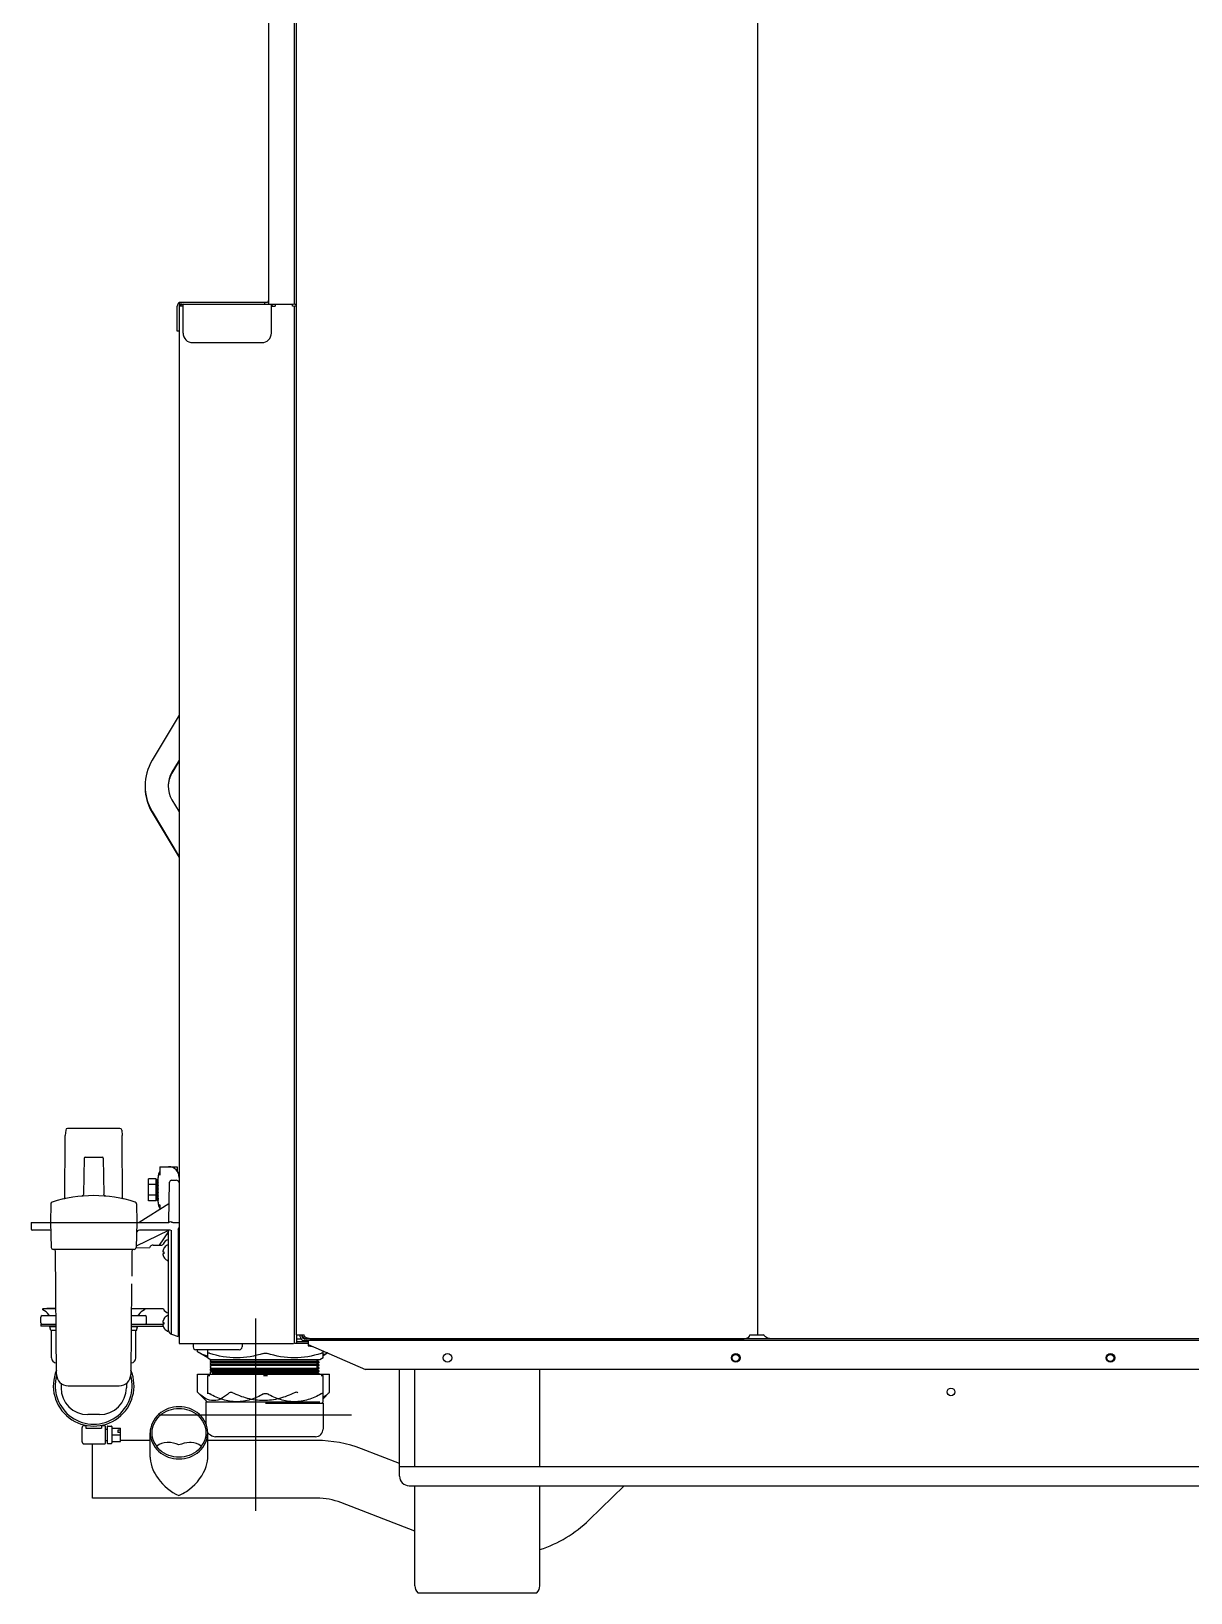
# Model space of a CAD drawing. Header units: millimetres. Extents: x 2355 to 9028, y 2010 to 7655.
# Drawn here: x 7761 to 8365, y 3891 to 4704 of the extents above; entities that cross this region are included whole.
import ezdxf

# ---------------------------------------------------------------- set-up
doc = ezdxf.new("R2010")
doc.units = ezdxf.units.MM
doc.header["$LTSCALE"] = 739.2
doc.layers.get('0').update_dxf_attribs({"linetype": 'CONTINUOUS'})
doc.layers.add('ASSI', color=7, linetype='CONTINUOUS')
doc.layers.add('GEOM', color=7, linetype='CONTINUOUS')

msp = doc.modelspace()

# ---------------------------------------------------------------- linework, layer by layer
at = {"color": 7, "linetype": 'Continuous'}
for p, q in [((7826.05, 4106.27), (7822.05, 4106.27)), ((7822.05, 4094.97), (7822.05, 4106.27)), ((7826.05, 4094.97), (7826.05, 4106.27)), ((7827.05, 4094.12), (7827.05, 4107.12)), ((7828.05, 4108.34), (7827.25, 4108.56)), ((7828.05, 4112.62), (7837.05, 4112.62)), ((7828.05, 4112.62), (7828.05, 4108.34)), ((7837.05, 4112.62), (7837.05, 4110.28)), ((7826.05, 4103.44), (7822.05, 4103.44)), ((7826.05, 4097.79), (7822.05, 4097.79)), ((7826.3, 4103.9), (7826.3, 4104.1)), ((7826.3, 4102.24), (7826.3, 4102.89)), ((7826.3, 4100.67), (7826.3, 4101.41)), ((7826.8, 4100.66), (7826.3, 4100.66)), ((7826.3, 4100.57), (7826.3, 4100.66)), ((7826.8, 4100.62), (7826.3, 4100.62)), ((7826.8, 4100.57), (7826.3, 4100.57)), ((7826.3, 4099.09), (7826.3, 4099.64)), ((7826.3, 4098.99), (7826.3, 4099.08)), ((7826.35, 4099.04), (7826.3, 4099.04)), ((7826.43, 4098.99), (7826.3, 4098.99)), ((7826.3, 4097.69), (7826.3, 4097.9)), ((7826.3, 4097.61), (7826.3, 4097.68)), ((7826.31, 4097.65), (7826.3, 4097.65)), ((7826.32, 4097.61), (7826.3, 4097.61)), ((7826.8, 4102.24), (7826.68, 4102.24)), ((7826.8, 4102.2), (7826.76, 4102.2)), ((7826.8, 4103.63), (7826.78, 4103.63)), ((7826.8, 4103.59), (7826.8, 4103.59)), ((7826.05, 4094.97), (7822.05, 4094.97)), ((7828.05, 4092.89), (7827.25, 4092.67)), ((7828.05, 4092.89), (7828.05, 4090.49)), ((7829.55, 4068.8), (7829.55, 4068.77)), ((7829.55, 4066.94), (7829.56, 4066.87)), ((7829.56, 4068.37), (7830.11, 4068.37)), ((7830.11, 4067.37), (7829.56, 4067.37)), ((7830.08, 4070.17), (7830.11, 4070.17)), ((7830.11, 4065.57), (7830.08, 4065.57)), ((7829.55, 4032.05), (7829.55, 4032.02)), ((7830.08, 4033.42), (7830.11, 4033.42)), ((7829.55, 4030.19), (7829.56, 4030.12)), ((7829.56, 4031.62), (7830.11, 4031.62)), ((7830.11, 4030.62), (7829.56, 4030.62)), ((7830.11, 4028.82), (7830.08, 4028.82)), ((8898.95, 4023.12), (7903.05, 4023.12)), ((7787.55, 3969.37), (7787.55, 3976.87)), ((7788.55, 3977.87), (7789.55, 3977.87)), ((7789.55, 3978), (7789.55, 3976.62)), ((7789.55, 3976.62), (7797.55, 3976.62)), ((7797.55, 3978), (7797.55, 3976.62)), ((7797.55, 3977.87), (7799.3, 3977.87)), ((7799.55, 3977.62), (7799.55, 3968.62)), ((7799.55, 3976.12), (7800.55, 3976.12)), ((7800.55, 3977.37), (7800.55, 3968.87)), ((7800.8, 3977.62), (7802.8, 3977.62)), ((7803.05, 3977.37), (7803.05, 3968.87)), ((7803.05, 3976.58), (7807.55, 3976.58)), ((7807.55, 3975.46), (7806.15, 3975.46)), ((7806.15, 3975.46), (7806.15, 3974.24)), ((7807.55, 3969.65), (7807.55, 3976.58)), ((7788.55, 3968.37), (7799.3, 3968.37)), ((7799.55, 3970.12), (7800.55, 3970.12)), ((7800.8, 3968.62), (7802.8, 3968.62)), ((7803.05, 3973.12), (7807.55, 3973.12)), ((7803.05, 3969.65), (7807.55, 3969.65)), ((7807.55, 3974.24), (7806.15, 3974.24))]:
    msp.add_line(p, q, dxfattribs=at)
at = {"linetype": 'Continuous'}
for p, q in [((7826.8, 4103.56), (7826.8, 4103.63)), ((7826.8, 4103.33), (7826.8, 4103.54)), ((7826.8, 4102.16), (7826.8, 4102.24)), ((7826.8, 4101.59), (7826.8, 4102.15)), ((7826.8, 4100.57), (7826.8, 4100.66)), ((7826.8, 4099.83), (7826.8, 4100.55)), ((7826.8, 4098.34), (7826.8, 4098.99)), ((7826.8, 4097.13), (7826.8, 4097.33)), ((8898.95, 4022.12), (7903.05, 4022.12))]:
    msp.add_line(p, q, dxfattribs=at)
at = {"color": 1}
for p, q in [((7877.71, 4033.57), (7877.71, 3933.57)), ((7827.71, 3983.57), (7927.71, 3983.57))]:
    msp.add_line(p, q, dxfattribs=at)
at = {"color": 7, "linetype": 'Continuous'}
for centre, radius, start, end in [((7832.55, 4107.12), 5.5, 144.9032, 180), ((7832.55, 4107.12), 5.5, 0, 90), ((7832.55, 4094.12), 5.5, 180, 215.0968), ((7831.5, 4068.62), 1.96, 176.78408, 177.62353), ((7831.5, 4068.62), 1.96, 177.62334, 178.84551), ((7831.49, 4068.62), 1.95, 178.84585, 180.92584), ((7831.5, 4068.62), 1.95, 180.92609, 181.9964), ((7831.5, 4068.62), 1.96, 181.9964, 183.02281), ((7831.51, 4068.62), 1.97, 183.02327, 184.28605), ((7831.51, 4067.12), 1.97, 175.71401, 176.97666), ((7831.5, 4067.12), 1.96, 176.97713, 178.00368), ((7831.5, 4067.12), 1.95, 178.00368, 179.07383), ((7831.49, 4067.12), 1.95, 179.07408, 181.15408), ((7831.5, 4067.12), 1.95, 181.15443, 182.37672), ((7831.5, 4067.12), 1.96, 182.37651, 183.21588), ((7831.55, 4068.61), 2.01, 172.72591, 174.7415), ((7831.51, 4068.62), 1.97, 175.39839, 176.78335), ((7831.52, 4068.62), 1.98, 184.28564, 185.13722), ((7831.55, 4068.62), 2.01, 185.14015, 187.27441), ((7831.55, 4067.11), 2.01, 172.72561, 174.85983), ((7831.52, 4067.12), 1.98, 174.86273, 175.7144), ((7831.51, 4067.12), 1.97, 183.21662, 184.60163), ((7831.53, 4067.12), 1.98, 184.60089, 185.25577), ((7834.05, 4067.72), 4.64, 163.60363, 165.68242), ((7834.05, 4068.01), 4.64, 194.31758, 196.39637), ((7834.08, 4067.71), 4.67, 162.62279, 163.60512), ((7834.08, 4068.02), 4.67, 196.39488, 197.37721), ((7834.1, 4067.71), 4.68, 161.53495, 162.62273), ((7834.1, 4068.03), 4.68, 197.37727, 198.46505), ((7834.11, 4067.7), 4.7, 159.48126, 161.53441), ((7834.11, 4068.03), 4.7, 198.46559, 200.51874), ((7834.13, 4067.7), 4.72, 158.99774, 159.4819), ((7834.13, 4068.04), 4.72, 200.5181, 201.00226), ((7834.13, 4067.69), 4.72, 157.45244, 158.99746), ((7834.13, 4068.04), 4.72, 201.00254, 202.54756), ((7834.14, 4067.69), 4.73, 156.68262, 157.45263), ((7834.14, 4068.04), 4.73, 202.54737, 203.31738), ((7834.14, 4067.69), 4.73, 155.4278, 156.68253), ((7834.14, 4068.04), 4.73, 203.31747, 204.5722), ((7834.15, 4067.69), 4.74, 154.45979, 155.42782), ((7834.15, 4068.05), 4.74, 204.57218, 205.54021), ((7834.15, 4067.69), 4.74, 153.3188, 154.45978), ((7834.15, 4068.05), 4.74, 205.54022, 206.6812), ((7834.15, 4067.68), 4.75, 151.99259, 153.31875), ((7834.15, 4068.05), 4.75, 206.68125, 208.00741), ((7834.16, 4067.68), 4.75, 151.03163, 151.99262), ((7834.16, 4068.05), 4.75, 208.00738, 208.96837), ((7834.16, 4067.68), 4.75, 148.46592, 151.0313), ((7834.16, 4068.05), 4.75, 208.9687, 211.53408), ((7834.17, 4067.67), 4.8, 120.30118, 148.62729), ((7833.86, 4067.87), 3.79, 172.40064, 177.45099), ((7833.85, 4067.87), 3.77, 177.45593, 182.54394), ((7833.86, 4067.87), 3.79, 182.54888, 187.59936), ((7834.17, 4068.07), 4.8, 211.37271, 239.69882), ((7831.5, 4031.87), 1.96, 176.78408, 177.62353), ((7831.5, 4031.87), 1.96, 177.62334, 178.84551), ((7831.49, 4031.87), 1.95, 178.84585, 180.92584), ((7831.5, 4031.87), 1.95, 180.92609, 181.9964), ((7831.5, 4031.87), 1.96, 181.9964, 183.02281), ((7831.55, 4031.86), 2.01, 172.72591, 174.7415), ((7831.51, 4031.87), 1.97, 175.39839, 176.78335), ((7834.05, 4030.97), 4.64, 163.60363, 165.68242), ((7834.08, 4030.96), 4.67, 162.62279, 163.60512), ((7834.1, 4030.96), 4.68, 161.53495, 162.62273), ((7834.11, 4030.95), 4.7, 159.48126, 161.53441), ((7834.13, 4030.95), 4.72, 158.99774, 159.4819), ((7834.13, 4030.94), 4.72, 157.45244, 158.99746), ((7834.14, 4030.94), 4.73, 156.68262, 157.45263), ((7834.14, 4030.94), 4.73, 155.4278, 156.68253), ((7834.15, 4030.94), 4.74, 154.45979, 155.42782), ((7834.15, 4030.94), 4.74, 153.3188, 154.45978), ((7834.15, 4030.93), 4.75, 151.99259, 153.31875), ((7834.16, 4030.93), 4.75, 151.03163, 151.99262), ((7834.16, 4030.93), 4.75, 148.46592, 151.0313), ((7834.17, 4030.92), 4.8, 120.30118, 148.62729), ((7831.51, 4031.87), 1.97, 183.02327, 184.28605), ((7831.51, 4030.37), 1.97, 175.71401, 176.97666), ((7831.5, 4030.37), 1.96, 176.97713, 178.00368), ((7831.5, 4030.37), 1.95, 178.00368, 179.07383), ((7831.49, 4030.37), 1.95, 179.07408, 181.15408), ((7831.5, 4030.37), 1.95, 181.15443, 182.37672), ((7831.5, 4030.37), 1.96, 182.37651, 183.21588), ((7831.52, 4031.87), 1.98, 184.28564, 185.13722), ((7831.55, 4031.87), 2.01, 185.14015, 187.27441), ((7831.55, 4030.36), 2.01, 172.72561, 174.85983), ((7831.52, 4030.37), 1.98, 174.86273, 175.7144), ((7831.51, 4030.37), 1.97, 183.21662, 184.60163), ((7831.53, 4030.37), 1.98, 184.60089, 185.25577), ((7834.05, 4031.26), 4.64, 194.31758, 196.39637), ((7834.08, 4031.27), 4.67, 196.39488, 197.37721), ((7834.1, 4031.28), 4.68, 197.37727, 198.46505), ((7834.11, 4031.28), 4.7, 198.46559, 200.51874), ((7834.13, 4031.29), 4.72, 200.5181, 201.00226), ((7834.13, 4031.29), 4.72, 201.00254, 202.54756), ((7834.14, 4031.29), 4.73, 202.54737, 203.31738), ((7834.14, 4031.29), 4.73, 203.31747, 204.5722), ((7834.15, 4031.3), 4.74, 204.57218, 205.54021), ((7834.15, 4031.3), 4.74, 205.54022, 206.6812), ((7834.15, 4031.3), 4.75, 206.68125, 208.00741), ((7834.16, 4031.3), 4.75, 208.00738, 208.96837), ((7834.16, 4031.3), 4.75, 208.9687, 211.53408), ((7833.86, 4031.12), 3.79, 172.40064, 177.45099), ((7833.85, 4031.12), 3.77, 177.45593, 182.54394), ((7833.86, 4031.12), 3.79, 182.54888, 187.59936), ((7834.17, 4031.32), 4.8, 211.37271, 239.69882), ((7793.55, 3998.62), 21, 157.45031, 22.5497), ((7793.55, 3998.62), 20, 164.61236, 15.38767), ((7788.55, 3976.87), 1, 90, 180), ((7799.3, 3977.62), 0.25, 0, 90), ((7800.8, 3977.37), 0.25, 90, 180), ((7802.8, 3977.37), 0.25, 0, 90), ((7788.55, 3969.37), 1, 180, 270), ((7799.3, 3968.62), 0.25, 270, 360), ((7800.8, 3968.87), 0.25, 180, 270), ((7802.8, 3968.87), 0.25, 270, 360)]:
    msp.add_arc(centre, radius, start, end, dxfattribs=at)
at = {"layer": 'ASSI', "color": 7, "linetype": 'Continuous'}
for p, q in [((7826.06, 4105.97), (7827.05, 4105.97)), ((7826.53, 4105.91), (7826.06, 4105.86)), ((7826.06, 4105.86), (7826.58, 4105.37)), ((7826.06, 4105.43), (7826.15, 4105.51)), ((7826.53, 4105.22), (7826.06, 4105.11)), ((7826.06, 4105.11), (7826.58, 4104.21)), ((7827.05, 4105.43), (7826.58, 4105.37)), ((7827.05, 4105.11), (7826.99, 4105.13)), ((7826.13, 4103.62), (7826.05, 4103.62)), ((7826.3, 4097.62), (7826.05, 4097.62)), ((7826.06, 4104.32), (7826.24, 4104.62)), ((7826.53, 4103.98), (7826.06, 4103.83)), ((7826.06, 4103.83), (7826.58, 4102.61)), ((7826.07, 4103.77), (7826.06, 4103.83)), ((7826.53, 4102.32), (7826.06, 4102.16)), ((7826.06, 4102.16), (7826.58, 4100.77)), ((7826.53, 4100.47), (7826.06, 4100.3)), ((7826.06, 4100.3), (7826.58, 4098.91)), ((7826.53, 4098.63), (7826.06, 4098.48)), ((7826.06, 4098.48), (7826.58, 4097.26)), ((7826.07, 4097.47), (7826.06, 4097.41)), ((7826.2, 4097.36), (7826.06, 4097.41)), ((7826.53, 4097.03), (7826.06, 4096.92)), ((7826.06, 4096.92), (7826.58, 4096.01)), ((7826.12, 4097.59), (7826.07, 4097.47)), ((7826.13, 4097.62), (7826.12, 4097.59)), ((7826.3, 4104.48), (7826.3, 4103.9)), ((7826.3, 4102.89), (7826.3, 4102.24)), ((7826.3, 4100.62), (7826.3, 4101.41)), ((7826.3, 4100.57), (7826.3, 4100.57)), ((7826.3, 4099.04), (7826.3, 4099.64)), ((7826.3, 4097.68), (7826.3, 4097.9)), ((7826.3, 4097.65), (7826.3, 4097.67)), ((7826.45, 4103.97), (7826.49, 4104.03)), ((7827.05, 4104.32), (7826.58, 4104.21)), ((7827.05, 4102.76), (7826.58, 4102.61)), ((7827.05, 4100.94), (7826.58, 4100.77)), ((7827.05, 4099.08), (7826.58, 4098.91)), ((7827.05, 4097.41), (7826.58, 4097.26)), ((7827.05, 4103.62), (7826.8, 4103.62)), ((7827.05, 4103.83), (7826.9, 4103.87)), ((7827.05, 4097.62), (7826.97, 4097.62)), ((7826.12, 4096.11), (7826.06, 4096.12)), ((7826.53, 4095.86), (7826.06, 4095.8)), ((7826.06, 4095.8), (7826.58, 4095.32)), ((7826.53, 4095.27), (7826.06, 4095.27)), ((7826.23, 4096.61), (7826.22, 4096.57)), ((7827.05, 4096.12), (7826.58, 4096.01)), ((7827.05, 4095.38), (7826.58, 4095.32)), ((7832.15, 4071.87), (7831.95, 4071.87)), ((7832.15, 4063.87), (7831.95, 4063.87)), ((7773.9, 4038.92), (7769.55, 4038.92)), ((7832.15, 4035.12), (7831.95, 4035.12)), ((7771.55, 4013.12), (7771.55, 4027.37)), ((7815.55, 4013.12), (7815.55, 4027.37)), ((7832.15, 4027.12), (7831.95, 4027.12)), ((7845.3, 4020.62), (7845.3, 4018.87)), ((7870.8, 4020.62), (7870.8, 4018.87)), ((7854.2, 4011.72), (7854.2, 4011.22)), ((7854.2, 4010.22), (7854.2, 4009.72)), ((7854.2, 4008.72), (7854.2, 4008.22)), ((7910.7, 4011.12), (7910.7, 4010.62)), ((7910.7, 4009.62), (7910.7, 4009.12)), ((7910.7, 4008.12), (7910.7, 4007.62)), ((7776.55, 3999.92), (7776.55, 3997.62)), ((7810.55, 3999.92), (7810.55, 3997.62)), ((7854.2, 4007.22), (7854.2, 4006.72)), ((7854.2, 4005.72), (7854.2, 4004.62)), ((7910.7, 4006.62), (7910.7, 4006.12)), ((7910.7, 4005.12), (7910.7, 4004.62)), ((7960.7, 3956.62), (7960.7, 4007.12)), ((8025.7, 3956.62), (8025.7, 4007.12)), ((7822.95, 3961.44), (7822.95, 3974.13)), ((7852.95, 3961.42), (7852.95, 3974.13)), ((7960.7, 3894.41), (7960.7, 3946.62)), ((8025.7, 3894.41), (8025.7, 3946.62)), ((7962.17, 3890.87), (8024.24, 3890.87))]:
    msp.add_line(p, q, dxfattribs=at)
at = {"layer": 'ASSI', "linetype": 'Continuous'}
for p, q in [((7826.53, 4105.91), (7827.05, 4105.43)), ((7826.53, 4105.22), (7827.05, 4104.32)), ((7826.53, 4103.98), (7827.05, 4102.76)), ((7826.53, 4102.32), (7827.05, 4100.94)), ((7826.53, 4100.47), (7827.05, 4099.08)), ((7826.53, 4098.63), (7827.05, 4097.41)), ((7826.53, 4097.03), (7827.05, 4096.12)), ((7826.68, 4097.29), (7826.64, 4097.24)), ((7826.8, 4103.59), (7826.8, 4103.62)), ((7826.8, 4103.33), (7826.8, 4103.56)), ((7826.8, 4102.2), (7826.8, 4102.24)), ((7826.8, 4101.59), (7826.8, 4102.16)), ((7826.8, 4100.62), (7826.8, 4100.67)), ((7826.8, 4100.57), (7826.8, 4100.57)), ((7826.8, 4100.55), (7826.8, 4099.83)), ((7826.8, 4098.99), (7826.8, 4098.34)), ((7826.8, 4097.13), (7826.8, 4097.33)), ((7826.87, 4103.62), (7826.89, 4103.63)), ((7826.87, 4096.61), (7827.05, 4096.92)), ((7826.97, 4103.62), (7827.03, 4103.77)), ((7827.03, 4103.77), (7827.05, 4103.83)), ((7827.03, 4097.47), (7827.05, 4097.41)), ((7826.53, 4095.86), (7827.05, 4095.38)), ((7826.53, 4095.27), (7827.05, 4095.27)), ((7826.96, 4095.72), (7827.05, 4095.8)), ((7832.55, 4027.32), (7832.55, 4079.62)), ((7834.13, 4025.53), (7834.13, 4079.62)), ((7834.13, 4025.53), (7837.55, 4024.23))]:
    msp.add_line(p, q, dxfattribs=at)
at = {"layer": 'ASSI', "color": 7, "linetype": 'Continuous'}
for points in [[(7826.2, 4105.41), (7826.2, 4105.4), (7826.22, 4105.38), (7826.23, 4105.35), (7826.24, 4105.33), (7826.25, 4105.3), (7826.26, 4105.28), (7826.26, 4105.26), (7826.27, 4105.23), (7826.28, 4105.21), (7826.28, 4105.19), (7826.29, 4105.17)], [(7826.07, 4103.77), (7826.14, 4103.61), (7826.21, 4103.41)], [(7826.11, 4104.92), (7826.12, 4104.9), (7826.16, 4104.81), (7826.2, 4104.72), (7826.23, 4104.63), (7826.26, 4104.54), (7826.28, 4104.44)], [(7826.21, 4103.41), (7826.27, 4103.23), (7826.3, 4103.06), (7826.3, 4102.89)], [(7826.28, 4104.44), (7826.29, 4104.35), (7826.3, 4104.26), (7826.3, 4104.18)], [(7826.22, 4096.57), (7826.19, 4096.49), (7826.15, 4096.41), (7826.12, 4096.33), (7826.11, 4096.31)]]:
    msp.add_lwpolyline(points, dxfattribs=at)
at = {"layer": 'ASSI', "linetype": 'Continuous'}
for points in [[(7827.03, 4097.47), (7826.97, 4097.63), (7826.89, 4097.83), (7826.84, 4098.01), (7826.81, 4098.17), (7826.8, 4098.34)], [(7826.86, 4096.66), (7826.81, 4096.87), (7826.8, 4097.13)], [(7826.87, 4104.62), (7826.93, 4104.78), (7827, 4104.92)], [(7826.91, 4095.82), (7826.85, 4095.96), (7826.83, 4096.07)], [(7827, 4096.31), (7826.93, 4096.46), (7826.86, 4096.66)]]:
    msp.add_lwpolyline(points, dxfattribs=at)
for centre in [(7977.7, 4013.12), (8127.7, 4013.12), (8322.7, 4013.12)]:
    msp.add_circle(centre, 2.25, dxfattribs=at)
at = {"layer": 'ASSI', "color": 7, "linetype": 'Continuous'}
for centre, radius in [((8127.7, 4013.12), 1.8), ((8322.7, 4013.12), 1.8), ((8239.7, 3995.44), 2)]:
    msp.add_circle(centre, radius, dxfattribs=at)
for centre, radius, start, end in [((7826.47, 4097.69), 0.171, 180.02455, 184.59889), ((7826.48, 4097.69), 0.181, 184.57875, 186.53769), ((7826.61, 4097.73), 0.309, 201.25016, 203.36601), ((7826.8, 4099.73), 0.833, 241.44379, 243.41998), ((7829.49, 4101.87), 3.7, 145.33407, 145.8581), ((7825.79, 4096.85), 0.565, 327.59148, 328.7347), ((7833.55, 4070.62), 4.25, 103.6627, 156.04992), ((7824.55, 4069.82), 2.05, 90, 161.18731), ((7834.17, 4067.67), 4.8, 120.30118, 148.62729), ((7834.17, 4068.07), 4.8, 211.37271, 239.69882), ((7831.95, 4071.47), 0.4, 90, 120.30118), ((7832.15, 4071.47), 0.4, 0, 90), ((7831.95, 4064.27), 0.4, 239.69882, 270), ((7832.15, 4064.27), 0.4, 270, 360), ((7769.55, 4037.83), 1.09, 90, 133.60282), ((7833.55, 4040.62), 4.25, 208.21061, 256.3373), ((7834.17, 4030.92), 4.8, 120.30118, 148.62729), ((7831.95, 4034.72), 0.4, 90, 120.30118), ((7832.15, 4034.72), 0.4, 0, 90), ((7834.17, 4031.32), 4.8, 211.37271, 239.69882), ((7831.95, 4027.52), 0.4, 239.69882, 270), ((7832.15, 4027.52), 0.4, 270, 360), ((7832.04, 3957.81), 11.31, 89.99719, 91.58719), ((7843.87, 3957.31), 11.81, 89.99503, 92.37956), ((7843.87, 3957.85), 11.26, 88.23473, 89.9896), ((7835.63, 3961.46), 12.67, 180.00229, 182.5016), ((7840.22, 3961.46), 12.73, 357.71432, 359.97503), ((7965.7, 3894.41), 5, 180, 225), ((8020.7, 3894.41), 5, 315, 360)]:
    msp.add_arc(centre, radius, start, end, dxfattribs=at)
at = {"layer": 'ASSI', "linetype": 'Continuous'}
for centre, radius, start, end in [((7830.25, 4094.72), 4.4, 145.16301, 145.44799), ((7826.51, 4103.51), 0.301, 20.27112, 23.36363), ((7826.53, 4103.52), 0.275, 19.16926, 20.23934), ((7826.63, 4103.54), 0.17, 0.0294, 4.6915), ((7827.42, 4104.33), 0.68, 146.25622, 148.63002), ((7825.65, 4095.65), 1.42, 17.2937, 19.0364), ((7834.35, 4027.32), 1.8, 180, 263.00567)]:
    msp.add_arc(centre, radius, start, end, dxfattribs=at)
at = {"layer": 'ASSI', "color": 7, "linetype": 'Continuous'}
for points in [[(7826.07, 4105.86), (7826.07, 4105.89), (7826.06, 4105.93), (7826.06, 4105.97)], [(7826.15, 4105.51), (7826.1, 4105.62), (7826.06, 4105.74), (7826.06, 4105.86)], [(7826.12, 4105.13), (7826.09, 4105.23), (7826.06, 4105.33), (7826.06, 4105.43)], [(7826.11, 4104.92), (7826.08, 4104.98), (7826.06, 4105.05), (7826.06, 4105.11)], [(7826.2, 4105.41), (7826.18, 4105.44), (7826.16, 4105.48), (7826.15, 4105.51)], [(7826.56, 4105.89), (7826.57, 4105.91), (7826.58, 4105.94), (7826.58, 4105.97)], [(7826.13, 4097.54), (7826.11, 4097.52), (7826.09, 4097.5), (7826.07, 4097.47)], [(7826.2, 4097.59), (7826.18, 4097.58), (7826.16, 4097.56), (7826.13, 4097.54)], [(7826.11, 4096.31), (7826.08, 4096.25), (7826.06, 4096.19), (7826.06, 4096.12)], [(7826.12, 4096.11), (7826.09, 4096.01), (7826.06, 4095.91), (7826.06, 4095.8)], [(7826.15, 4095.72), (7826.1, 4095.61), (7826.06, 4095.5), (7826.06, 4095.38)], [(7826.07, 4095.38), (7826.07, 4095.34), (7826.06, 4095.3), (7826.06, 4095.27)], [(7826.17, 4095.7), (7826.12, 4095.6), (7826.09, 4095.49), (7826.07, 4095.38)], [(7826.23, 4096.5), (7826.19, 4096.44), (7826.14, 4096.38), (7826.11, 4096.31)], [(7826.29, 4096.52), (7826.25, 4096.38), (7826.17, 4096.25), (7826.12, 4096.11)], [(7831.72, 3969.11), (7829.84, 3969.06), (7827.81, 3968.43), (7826.41, 3967.18)], [(7837.95, 3967.81), (7836.09, 3968.59), (7834.06, 3969.12), (7832.04, 3969.12)], [(7843.38, 3969.11), (7841.52, 3969.03), (7839.67, 3968.53), (7837.95, 3967.81)], [(7849.5, 3967.17), (7848.1, 3968.43), (7846.09, 3969.05), (7844.22, 3969.11)], [(7822.97, 3960.9), (7823.05, 3958.92), (7823.58, 3956.94), (7824.36, 3955.12)], [(7851.55, 3955.12), (7852.32, 3956.96), (7852.86, 3958.96), (7852.94, 3960.96)]]:
    msp.add_open_spline(points, degree=3, dxfattribs=at)
for points, knots in [([(7826.52, 4105.22), (7826.53, 4105.24), (7826.55, 4105.29), (7826.58, 4105.34), (7826.58, 4105.37)], [0, 0, 0, 0, 0.333914, 1, 1, 1, 1]), ([(7826.2, 4103.87), (7826.15, 4103.98), (7826.08, 4104.12), (7826.06, 4104.28), (7826.06, 4104.32)], [0, 0, 0, 0, 0.768587, 1, 1, 1, 1]), ([(7826.26, 4100.52), (7826.22, 4100.48), (7826.15, 4100.41), (7826.06, 4100.34), (7826.06, 4100.3)], [0, 0, 0, 0, 0.60575, 1, 1, 1, 1]), ([(7826.29, 4098.95), (7826.23, 4098.82), (7826.11, 4098.69), (7826.06, 4098.52), (7826.06, 4098.48)], [0, 0, 0, 0, 0.789561, 1, 1, 1, 1]), ([(7826.3, 4097.61), (7826.3, 4097.55), (7826.24, 4097.43), (7826.13, 4097.22), (7826.06, 4097.04), (7826.06, 4096.92)], [0, 0, 0, 0, 0.250412, 0.511632, 1, 1, 1, 1]), ([(7826.24, 4097.62), (7826.23, 4097.61), (7826.22, 4097.6), (7826.21, 4097.6), (7826.2, 4097.59)], [0, 0, 0, 0, 0.500936, 1, 1, 1, 1]), ([(7826.3, 4100.57), (7826.3, 4100.56), (7826.29, 4100.54), (7826.27, 4100.53), (7826.26, 4100.52)], [0, 0, 0, 0, 0.412165, 1, 1, 1, 1]), ([(7826.3, 4098.99), (7826.3, 4098.98), (7826.3, 4098.97), (7826.29, 4098.96), (7826.29, 4098.95)], [0, 0, 0, 0, 0.455988, 1, 1, 1, 1]), ([(7826.3, 4102.24), (7826.3, 4102.34), (7826.43, 4102.44), (7826.53, 4102.54), (7826.58, 4102.59), (7826.58, 4102.61)], [0, 0, 0, 0, 0.613095, 0.868712, 1, 1, 1, 1]), ([(7826.3, 4100.67), (7826.3, 4100.69), (7826.38, 4100.71), (7826.46, 4100.73), (7826.52, 4100.75), (7826.58, 4100.76), (7826.58, 4100.77)], [0, 0, 0, 0, 0.235184, 0.59222, 0.889194, 1, 1, 1, 1]), ([(7826.3, 4099.09), (7826.3, 4099.08), (7826.31, 4099.07), (7826.32, 4099.06), (7826.32, 4099.06)], [0, 0, 0, 0, 0.439443, 1, 1, 1, 1]), ([(7826.3, 4097.67), (7826.31, 4097.66), (7826.31, 4097.64), (7826.32, 4097.63), (7826.32, 4097.62)], [0, 0, 0, 0, 0.498162, 1, 1, 1, 1]), ([(7826.32, 4099.06), (7826.32, 4099.06), (7826.33, 4099.05), (7826.33, 4099.05), (7826.33, 4099.05)], [0, 0, 0, 0, 0.487767, 1, 1, 1, 1]), ([(7826.32, 4097.61), (7826.34, 4097.58), (7826.39, 4097.49), (7826.47, 4097.41), (7826.52, 4097.35)], [0, 0, 0, 0, 0.271203, 1, 1, 1, 1]), ([(7826.33, 4099.05), (7826.33, 4099.05), (7826.34, 4099.04), (7826.34, 4099.04), (7826.34, 4099.04)], [0, 0, 0, 0, 0.490179, 1, 1, 1, 1]), ([(7826.34, 4099.04), (7826.34, 4099.04), (7826.35, 4099.04), (7826.35, 4099.03), (7826.36, 4099.03)], [0, 0, 0, 0, 0.491706, 1, 1, 1, 1]), ([(7826.36, 4099.03), (7826.36, 4099.03), (7826.38, 4099.02), (7826.39, 4099.01), (7826.4, 4099)], [0, 0, 0, 0, 0.496725, 1, 1, 1, 1]), ([(7826.43, 4098.99), (7826.46, 4098.97), (7826.51, 4098.95), (7826.57, 4098.93), (7826.57, 4098.91)], [0, 0, 0, 0, 0.681527, 1, 1, 1, 1]), ([(7826.49, 4104.03), (7826.5, 4104.04), (7826.53, 4104.1), (7826.58, 4104.16), (7826.58, 4104.21)], [0, 0, 0, 0, 0.343404, 1, 1, 1, 1]), ([(7826.52, 4097.35), (7826.53, 4097.34), (7826.54, 4097.33), (7826.55, 4097.31), (7826.56, 4097.31)], [0, 0, 0, 0, 0.531693, 1, 1, 1, 1]), ([(7826.26, 4096.54), (7826.26, 4096.54), (7826.25, 4096.52), (7826.24, 4096.51), (7826.23, 4096.5)], [0, 0, 0, 0, 0.500496, 1, 1, 1, 1]), ([(7837.95, 3987.73), (7834.18, 3987.73), (7826.52, 3985.15), (7822.95, 3977.66), (7822.95, 3974.13)], [0, 0, 0, 0, 0.517348, 1, 1, 1, 1]), ([(7823.95, 3974.13), (7823.95, 3977.42), (7827.28, 3984.42), (7834.43, 3986.82), (7837.95, 3986.82)], [0, 0, 0, 0, 0.48265, 1, 1, 1, 1]), ([(7852.95, 3974.13), (7852.95, 3977.66), (7849.39, 3985.15), (7841.73, 3987.73), (7837.95, 3987.73)], [0, 0, 0, 0, 0.482652, 1, 1, 1, 1]), ([(7837.95, 3986.82), (7841.48, 3986.82), (7848.63, 3984.42), (7851.95, 3977.42), (7851.95, 3974.13)], [0, 0, 0, 0, 0.51735, 1, 1, 1, 1]), ([(7822.95, 3974.13), (7822.95, 3970.61), (7826.52, 3963.12), (7834.18, 3960.54), (7837.95, 3960.54)], [0, 0, 0, 0, 0.482652, 1, 1, 1, 1]), ([(7837.95, 3961.45), (7834.43, 3961.45), (7827.28, 3963.85), (7823.95, 3970.85), (7823.95, 3974.13)], [0, 0, 0, 0, 0.51735, 1, 1, 1, 1]), ([(7851.95, 3974.13), (7851.95, 3970.85), (7848.63, 3963.85), (7841.48, 3961.45), (7837.95, 3961.45)], [0, 0, 0, 0, 0.48265, 1, 1, 1, 1]), ([(7837.95, 3960.54), (7841.73, 3960.54), (7849.39, 3963.12), (7852.95, 3970.61), (7852.95, 3974.13)], [0, 0, 0, 0, 0.517348, 1, 1, 1, 1]), ([(7824.36, 3955.12), (7825.07, 3953.46), (7828.32, 3947.81), (7833.62, 3943.33), (7837.95, 3941.52)], [0, 0, 0, 0, 0.277122, 1, 1, 1, 1]), ([(7837.95, 3941.52), (7839.3, 3942.08), (7844.99, 3945.23), (7849.57, 3950.49), (7851.55, 3955.12)], [0, 0, 0, 0, 0.224955, 1, 1, 1, 1])]:
    msp.add_open_spline(points, degree=3, knots=knots, dxfattribs=at)
at = {"layer": 'ASSI', "linetype": 'Continuous'}
for points in [[(7826.82, 4104.72), (7826.86, 4104.86), (7826.94, 4104.99), (7826.99, 4105.13)], [(7826.94, 4105.53), (7826.98, 4105.64), (7827.02, 4105.75), (7827.04, 4105.86)], [(7826.96, 4105.51), (7827.01, 4105.62), (7827.05, 4105.74), (7827.05, 4105.86)], [(7826.99, 4105.13), (7827.02, 4105.23), (7827.05, 4105.33), (7827.05, 4105.43)], [(7827, 4104.92), (7827.03, 4104.98), (7827.05, 4105.05), (7827.05, 4105.11)], [(7827.04, 4105.86), (7827.04, 4105.89), (7827.05, 4105.93), (7827.05, 4105.97)], [(7826.85, 4104.7), (7826.9, 4104.78), (7826.96, 4104.84), (7827, 4104.92)], [(7826.89, 4103.63), (7826.91, 4103.65), (7826.94, 4103.66), (7826.96, 4103.68)], [(7826.96, 4103.68), (7826.99, 4103.7), (7827.02, 4103.73), (7827.03, 4103.77)], [(7826.55, 4095.34), (7826.54, 4095.32), (7826.53, 4095.29), (7826.53, 4095.27)], [(7826.91, 4095.82), (7826.93, 4095.79), (7826.94, 4095.76), (7826.96, 4095.72)], [(7826.96, 4095.72), (7827.01, 4095.61), (7827.05, 4095.5), (7827.05, 4095.38)], [(7827, 4096.31), (7827.03, 4096.25), (7827.05, 4096.19), (7827.05, 4096.12)], [(7827, 4096.07), (7827.03, 4095.98), (7827.05, 4095.89), (7827.05, 4095.8)], [(7827.04, 4095.38), (7827.04, 4095.34), (7827.05, 4095.3), (7827.05, 4095.27)]]:
    msp.add_open_spline(points, degree=3, dxfattribs=at)
for points, knots in [([(7826.68, 4102.24), (7826.65, 4102.26), (7826.6, 4102.28), (7826.54, 4102.31), (7826.53, 4102.32)], [0, 0, 0, 0, 0.682265, 1, 1, 1, 1]), ([(7826.76, 4100.53), (7826.71, 4100.51), (7826.63, 4100.51), (7826.57, 4100.48), (7826.53, 4100.47), (7826.53, 4100.47)], [0, 0, 0, 0, 0.673252, 0.913485, 1, 1, 1, 1]), ([(7826.8, 4098.99), (7826.8, 4098.9), (7826.68, 4098.79), (7826.57, 4098.7), (7826.53, 4098.65), (7826.53, 4098.63)], [0, 0, 0, 0, 0.613094, 0.869045, 1, 1, 1, 1]), ([(7826.63, 4097.22), (7826.62, 4097.2), (7826.58, 4097.14), (7826.53, 4097.07), (7826.53, 4097.03)], [0, 0, 0, 0, 0.346422, 1, 1, 1, 1]), ([(7826.58, 4103.89), (7826.57, 4103.9), (7826.56, 4103.91), (7826.56, 4103.92), (7826.55, 4103.93)], [0, 0, 0, 0, 0.532577, 1, 1, 1, 1]), ([(7826.76, 4103.67), (7826.75, 4103.69), (7826.69, 4103.77), (7826.62, 4103.84), (7826.58, 4103.89)], [0, 0, 0, 0, 0.276391, 1, 1, 1, 1]), ([(7826.72, 4102.22), (7826.72, 4102.23), (7826.7, 4102.23), (7826.69, 4102.24), (7826.68, 4102.24)], [0, 0, 0, 0, 0.498712, 1, 1, 1, 1]), ([(7826.76, 4102.2), (7826.76, 4102.2), (7826.74, 4102.21), (7826.73, 4102.22), (7826.72, 4102.22)], [0, 0, 0, 0, 0.488472, 1, 1, 1, 1]), ([(7826.78, 4103.63), (7826.78, 4103.64), (7826.77, 4103.65), (7826.77, 4103.66), (7826.76, 4103.67)], [0, 0, 0, 0, 0.498404, 1, 1, 1, 1]), ([(7826.8, 4102.15), (7826.8, 4102.16), (7826.79, 4102.18), (7826.77, 4102.19), (7826.76, 4102.2)], [0, 0, 0, 0, 0.411493, 1, 1, 1, 1]), ([(7826.8, 4100.57), (7826.8, 4100.56), (7826.79, 4100.54), (7826.77, 4100.53), (7826.76, 4100.53)], [0, 0, 0, 0, 0.413615, 1, 1, 1, 1]), ([(7826.8, 4103.56), (7826.8, 4103.56), (7826.8, 4103.58), (7826.79, 4103.6), (7826.79, 4103.61)], [0, 0, 0, 0, 0.49718, 1, 1, 1, 1]), ([(7826.8, 4103.63), (7826.81, 4103.69), (7826.87, 4103.8), (7826.98, 4104.02), (7827.05, 4104.2), (7827.05, 4104.32)], [0, 0, 0, 0, 0.25046, 0.511815, 1, 1, 1, 1]), ([(7826.8, 4102.24), (7826.8, 4102.29), (7826.87, 4102.38), (7826.97, 4102.53), (7827.05, 4102.67), (7827.05, 4102.76)], [0, 0, 0, 0, 0.247784, 0.524901, 1, 1, 1, 1]), ([(7826.8, 4100.67), (7826.8, 4100.7), (7826.88, 4100.74), (7826.95, 4100.81), (7827.01, 4100.87), (7827.05, 4100.92), (7827.05, 4100.94)], [0, 0, 0, 0, 0.246164, 0.559987, 0.83521, 1, 1, 1, 1]), ([(7826.9, 4097.36), (7826.96, 4097.25), (7827.03, 4097.11), (7827.05, 4096.95), (7827.05, 4096.92)], [0, 0, 0, 0, 0.768455, 1, 1, 1, 1]), ([(7826.58, 4096.01), (7826.58, 4096), (7826.55, 4095.95), (7826.53, 4095.9), (7826.53, 4095.86)], [0, 0, 0, 0, 0.333104, 1, 1, 1, 1])]:
    msp.add_open_spline(points, degree=3, knots=knots, dxfattribs=at)
at = {"layer": 'GEOM', "linetype": 'Continuous'}
for p, q in [((8139.05, 5675.62), (8139.05, 4025.12)), ((7899.05, 4025.12), (7899.05, 4845.92)), ((7884.55, 4829.32), (7884.55, 4561.62)), ((7898.05, 4561.62), (7898.05, 4829.32)), ((7837.05, 4547.62), (7837.05, 4560.62)), ((7838.05, 4562.62), (7883.55, 4562.62)), ((7838.05, 4560.62), (7838.05, 4020.62)), ((7840.05, 4560.62), (7838.05, 4560.62)), ((7840.05, 4546.62), (7840.05, 4561.62)), ((7840.05, 4561.62), (7897.55, 4561.62)), ((7886.05, 4546.62), (7886.05, 4561.62)), ((7886.05, 4560.62), (7888.05, 4560.62)), ((7888.05, 4561.62), (7888.05, 4560.62)), ((7897.05, 4560.62), (7897.05, 4561.62)), ((7897.55, 4560.62), (7897.05, 4560.62)), ((7898.05, 4020.62), (7898.05, 4560.62)), ((7845.05, 4541.62), (7881.05, 4541.62)), ((7837.55, 4080.02), (7837.55, 4024.23)), ((7773.99, 4029.62), (7766.05, 4029.62)), ((7813.12, 4029.62), (7829.72, 4029.62)), ((7899.05, 4025.12), (7903.05, 4025.12)), ((7901.05, 4024.12), (7901.05, 4025.12)), ((8135.05, 4025.12), (8139.05, 4025.12)), ((8139.05, 4025.22), (8142.05, 4025.22)), ((7838.05, 4020.62), (7897.55, 4020.62)), ((7899.05, 4023.12), (7901.32, 4023.12)), ((7905.2, 4020.62), (7899.05, 4020.62)), ((7905.2, 4022.12), (7905.2, 4020.12)), ((7905.2, 4020.12), (7935.1, 4007.12)), ((7906.52, 4023.12), (8131.59, 4023.12)), ((8145.25, 4023.22), (8895.75, 4023.22)), ((8870.31, 4007.12), (7935.1, 4007.12))]:
    msp.add_line(p, q, dxfattribs=at)
at = {"layer": 'GEOM', "color": 7, "linetype": 'Continuous'}
for p, q in [((7838.05, 4562.62), (7838.05, 4561.62)), ((7839.35, 4561.62), (7838.05, 4561.62)), ((7882.51, 4562.62), (7882.51, 4561.62)), ((7898.05, 4561.62), (7899.05, 4561.62)), ((7899.05, 4560.62), (7898.05, 4560.62)), ((7838.05, 4547.62), (7837.05, 4547.62)), ((7838.05, 4347.7), (7823.98, 4324.24)), ((7838.05, 4324.37), (7834.27, 4318.07)), ((7838.05, 4323.87), (7834.27, 4317.57)), ((7834.27, 4303.66), (7838.05, 4297.36)), ((7823.98, 4297.49), (7838.05, 4274.04)), ((7823.98, 4296.99), (7838.05, 4273.54)), ((7778.98, 4131.7), (7778.75, 4128.95)), ((7807.13, 4132.62), (7779.97, 4132.62)), ((7808.13, 4131.7), (7808.36, 4128.95)), ((7778.54, 4096.4), (7778.68, 4127.37)), ((7778.68, 4127.37), (7778.75, 4128.95)), ((7808.43, 4127.37), (7808.36, 4128.95)), ((7808.56, 4096.4), (7808.43, 4127.37)), ((7788.55, 4117.13), (7788.22, 4098.32)), ((7789.05, 4117.62), (7798.06, 4117.62)), ((7798.56, 4117.13), (7798.89, 4098.32)), ((7834.04, 4105.62), (7836.55, 4105.62)), ((7832.68, 4084.11), (7833.04, 4104.63)), ((7771.22, 4093.25), (7771.05, 4083.62)), ((7815.89, 4093.25), (7816.05, 4083.62)), ((7832.61, 4093.34), (7817.18, 4083.69)), ((7761.05, 4083.62), (7832.6, 4083.62)), ((7761.05, 4083.62), (7761.05, 4080.12)), ((7771.05, 4083.62), (7771.51, 4070.58)), ((7816.05, 4083.62), (7815.6, 4070.58)), ((7834.79, 4083.62), (7836.58, 4083.62)), ((7770.24, 4079.62), (7761.55, 4079.62)), ((7832.55, 4079.38), (7815.62, 4071.32)), ((7833.55, 4079.62), (7817.36, 4079.62)), ((7832.55, 4078.9), (7827.63, 4071.87)), ((7772.49, 4069.62), (7772.51, 4069.62)), ((7772.49, 4069.62), (7772.49, 4069.62)), ((7772.49, 4069.62), (7772.49, 4069.62)), ((7814.6, 4069.62), (7772.51, 4069.62)), ((7774.2, 4004.56), (7773.65, 4068.63)), ((7813.46, 4068.63), (7813.38, 4059.64)), ((7814.6, 4069.62), (7814.62, 4069.62)), ((7814.62, 4069.62), (7814.62, 4069.62)), ((7815.6, 4070.6), (7822.62, 4070.48)), ((7824.55, 4071.87), (7828.94, 4071.87)), ((7813.31, 4051.62), (7812.9, 4004.56)), ((7766.05, 4031.37), (7766.05, 4034.37)), ((7766.8, 4035.12), (7773.94, 4035.12)), ((7773.91, 4038.62), (7767.12, 4038.62)), ((7813.17, 4035.12), (7820.3, 4035.12)), ((7829.82, 4038.62), (7813.2, 4038.62)), ((7821.05, 4031.37), (7821.05, 4034.37)), ((7766.05, 4030.62), (7773.98, 4030.62)), ((7766.05, 4030.62), (7766.05, 4029.62)), ((7770.8, 4029.62), (7770.8, 4029.37)), ((7773.99, 4029.37), (7770.8, 4029.37)), ((7771.3, 4027.37), (7770.8, 4029.37)), ((7774.01, 4027.37), (7771.3, 4027.37)), ((7815.8, 4027.37), (7813.1, 4027.37)), ((7816.3, 4029.37), (7813.12, 4029.37)), ((7813.13, 4030.62), (7829.56, 4030.62)), ((7815.8, 4027.37), (7816.3, 4029.37)), ((7816.3, 4029.62), (7816.3, 4029.37)), ((7899.05, 4025.12), (7899.05, 4020.62)), ((7902.05, 4024.12), (7902.05, 4025.12)), ((7869.3, 4017.37), (7846.8, 4017.37)), ((7847.62, 4016.22), (7847.62, 4017.37)), ((7847.62, 4016.22), (7847.89, 4016.07)), ((7852.96, 4013.1), (7847.89, 4016.06)), ((7852.95, 4013.09), (7852.95, 4017.37)), ((7899.05, 4020.62), (7898.05, 4020.62)), ((7899.05, 4021.62), (7905.2, 4021.62)), ((7905.2, 4020.12), (7905.2, 4019.45)), ((7905.2, 4019.45), (7907.5, 4019.12)), ((7912.95, 4013.09), (7912.95, 4016.75)), ((7915.38, 4015.69), (7912.95, 4014.27)), ((7774.15, 4010.62), (7774.05, 4010.62)), ((7813.05, 4010.62), (7812.96, 4010.62)), ((7852.9, 4013.12), (7854.62, 4012.12)), ((7854.9, 4012.12), (7854.2, 4011.72)), ((7854.2, 4011.72), (7854.2, 4011.22)), ((7854.2, 4011.22), (7855.07, 4010.72)), ((7909.7, 4011.22), (7854.2, 4011.22)), ((7855.07, 4010.72), (7854.2, 4010.22)), ((7854.2, 4010.22), (7854.2, 4009.72)), ((7854.2, 4009.72), (7855.07, 4009.22)), ((7909.7, 4009.72), (7854.2, 4009.72)), ((7855.07, 4009.22), (7854.2, 4008.72)), ((7854.2, 4008.72), (7854.2, 4008.22)), ((7854.2, 4008.22), (7855.07, 4007.72)), ((7855.07, 4007.72), (7854.2, 4007.22)), ((7911.29, 4012.12), (7854.62, 4012.12)), ((7910.7, 4010.62), (7855.2, 4010.62)), ((7910.7, 4009.12), (7855.2, 4009.12)), ((7910.7, 4007.62), (7855.2, 4007.62)), ((7909.84, 4011.62), (7909.51, 4011.62)), ((7909.84, 4010.12), (7909.51, 4010.12)), ((7909.84, 4008.62), (7909.51, 4008.62)), ((7910.7, 4011.12), (7909.58, 4011.12)), ((7910.7, 4009.62), (7909.58, 4009.62)), ((7910.7, 4008.12), (7909.58, 4008.12)), ((7910.7, 4012.12), (7909.84, 4011.62)), ((7910.7, 4011.12), (7909.84, 4011.62)), ((7910.7, 4010.62), (7909.84, 4010.12)), ((7910.7, 4009.62), (7909.84, 4010.12)), ((7910.7, 4009.12), (7909.84, 4008.62)), ((7910.7, 4008.12), (7909.84, 4008.62)), ((7910.7, 4007.62), (7909.84, 4007.12)), ((7913.01, 4013.12), (7911.29, 4012.12)), ((7847.62, 4004.62), (7916.29, 4004.62)), ((7847.62, 3995.22), (7847.62, 4004.62)), ((7852.95, 4004.02), (7853.95, 4004.02)), ((7852.95, 3994.36), (7852.95, 4004.02)), ((7909.7, 4007.22), (7854.2, 4007.22)), ((7854.2, 4007.22), (7854.2, 4006.72)), ((7854.2, 4006.72), (7855.07, 4006.22)), ((7909.7, 4006.72), (7854.2, 4006.72)), ((7855.07, 4006.22), (7854.2, 4005.72)), ((7909.7, 4005.72), (7854.2, 4005.72)), ((7854.2, 4005.72), (7854.2, 4004.62)), ((7910.7, 4006.12), (7855.2, 4006.12)), ((7910.7, 4005.12), (7855.2, 4005.12)), ((7881.95, 4004.02), (7883.95, 4004.02)), ((7909.84, 4007.12), (7909.51, 4007.12)), ((7909.84, 4005.62), (7909.51, 4005.62)), ((7910.7, 4006.62), (7909.58, 4006.62)), ((7910.7, 4006.62), (7909.84, 4007.12)), ((7910.7, 4006.12), (7909.84, 4005.62)), ((7910.7, 4005.12), (7909.84, 4005.62)), ((7911.95, 4004.02), (7912.95, 4004.02)), ((7912.95, 3990.29), (7912.95, 4004.02)), ((7916.29, 3995.22), (7916.29, 4004.62)), ((7952.7, 3951.62), (7952.7, 4007.12)), ((7780.2, 3998.62), (7806.9, 3998.62)), ((7847.62, 3995.22), (7852.62, 3990.22)), ((7847.62, 3995.22), (7847.89, 3994.96)), ((7916.29, 3995.22), (7912.95, 3991.89)), ((7916.02, 3994.96), (7916.29, 3995.22)), ((7796.55, 3983.62), (7790.55, 3983.62)), ((7851.95, 3990.22), (7911.29, 3990.22)), ((7851.95, 3990.22), (7851.95, 3978.81)), ((7882.95, 3989.62), (7912.95, 3989.62)), ((7912.95, 3990.29), (7912.29, 3989.62)), ((7912.95, 3989.62), (7912.95, 3976.12)), ((7792.95, 3940.12), (7792.95, 3968.37)), ((7822.95, 3970.12), (7807.55, 3970.12)), ((7909.69, 3970.12), (7852.95, 3970.12)), ((7908.95, 3972.12), (7856.95, 3972.12)), ((7952.7, 3958.23), (7932.98, 3965.8)), ((7952.7, 3956.62), (8902.7, 3956.62)), ((7957.7, 3946.62), (8827.7, 3946.62)), ((8069.63, 3946.62), (8051.36, 3928.77)), ((7909.69, 3940.12), (7792.95, 3940.12)), ((7960.7, 3923.02), (7922.23, 3937.79))]:
    msp.add_line(p, q, dxfattribs=at)
for points in [[(7788.22, 4098.32), (7788.21, 4098.26), (7788.13, 4097.92), (7787.93, 4097.63), (7787.64, 4097.43), (7787.31, 4097.34)], [(7799.8, 4097.34), (7799.46, 4097.43), (7799.18, 4097.63), (7798.98, 4097.92), (7798.89, 4098.26), (7798.89, 4098.32)], [(7778.54, 4096.39), (7778.53, 4096.29), (7778.46, 4096.12), (7778.33, 4095.98), (7778.15, 4095.9)], [(7808.95, 4095.9), (7808.78, 4095.98), (7808.65, 4096.12), (7808.57, 4096.29), (7808.56, 4096.39)], [(7815.63, 4071.4), (7815.63, 4071.44), (7815.65, 4071.49)]]:
    msp.add_lwpolyline(points, dxfattribs=at)
at = {"layer": 'GEOM', "linetype": 'Continuous'}
for centre, radius, start, end in [((7839.05, 4560.62), 2, 112.81545, 180), ((7840.05, 4559.62), 2, 90, 149.543), ((7883.55, 4563.62), 1, 270, 360), ((7840.05, 4559.62), 2, 168.53717, 180), ((7845.05, 4546.62), 5, 180, 270), ((7881.05, 4546.62), 5, 270, 360), ((7903.05, 4024.12), 2, 180, 270), ((7840.05, 4022.62), 2, 180, 187.92432), ((7906.51, 4029), 5.88, 261.62981, 270.04053)]:
    msp.add_arc(centre, radius, start, end, dxfattribs=at)
at = {"layer": 'GEOM', "color": 7, "linetype": 'Continuous'}
for centre, radius, start, end in [((7839.05, 4560.62), 1, 112.81545, 180), ((7883.55, 4563.62), 2, 270, 300), ((7885.05, 4562.62), 2, 300.457, 326.51688), ((7846.28, 4310.87), 26, 149.03624, 210.96376), ((7846.28, 4310.87), 14, 149.03624, 210.96376), ((7846.28, 4310.37), 14, 149.03624, 178.97131), ((7846.28, 4310.37), 26, 175.57661, 210.96376), ((7779.97, 4131.62), 1, 89.99998, 175.23639), ((7807.13, 4131.62), 1, 4.76361, 90.00002), ((7789.05, 4117.12), 0.5, 89.99979, 179), ((7798.06, 4117.12), 0.5, 1, 90.00021), ((7834.04, 4104.62), 1, 89.99993, 178.99586), ((7836.55, 4104.12), 1.5, 20.6032, 90), ((7793.55, 4027.62), 70, 71.99148, 108.00852), ((7772.22, 4093.24), 1, 108.00714, 178.9958), ((7814.89, 4093.24), 1, 0.99965, 71.99138), ((7832.35, 4093.76), 0.5, 302.00538, 359), ((7816.91, 4084.12), 0.5, 285.52969, 302.00428), ((7832.18, 4084.12), 0.5, 296.77285, 359), ((7836.65, 4328.75), 245.13, 269.98448, 270.21431), ((7836.55, 4081.12), 1.5, 312.42824, 360), ((7761.55, 4080.12), 0.5, 180, 270), ((7770.24, 4076.62), 3, 71.34384, 90), ((7817.36, 4078.12), 1.5, 90, 178), ((7772.51, 4070.62), 1, 181.99984, 270), ((7772.65, 4068.62), 1, 0.5, 90), ((7814.46, 4068.62), 1, 90, 179.5), ((7814.6, 4070.62), 1, 270, 358.00011), ((7828.94, 4072.67), 0.8, 270, 336.04992), ((7766.8, 4034.37), 0.75, 90, 180), ((7767.12, 4038.37), 0.25, 90, 246.37069), ((7763.81, 4030.81), 8, 36.14362, 66.37069), ((7771.08, 4036.12), 1, 216.14362, 270), ((7816.03, 4036.12), 1, 270, 323.85638), ((7823.29, 4030.81), 8, 113.62931, 143.85638), ((7819.99, 4038.37), 0.25, 293.62931, 90), ((7820.3, 4034.37), 0.75, 0, 90), ((7766.8, 4031.37), 0.75, 180, 270), ((7820.3, 4031.37), 0.75, 270, 360), ((7837.25, 4026.46), 0.8, 292.34573, 0), ((7903.05, 4024.12), 1, 180, 270), ((7904.05, 4025.12), 2, 185.82229, 270), ((7846.8, 4018.87), 1.5, 180, 270), ((7869.3, 4018.87), 1.5, 270, 360), ((7774.05, 4013.12), 2.5, 180, 270), ((7813.05, 4013.12), 2.5, 270, 360), ((7780.2, 4004.62), 6, 180.50015, 270), ((7806.9, 4004.62), 6, 270, 359.49986), ((7790.55, 3997.62), 14, 180, 270), ((7796.55, 3997.62), 14, 270, 360), ((7908.95, 3976.12), 4, 270, 360), ((7855.95, 3976.72), 4, 220.9514, 247.04902), ((7856.95, 3976.12), 4, 230.21327, 270), ((7909.69, 3905.12), 65, 69.00128, 90), ((7957.7, 3951.62), 5, 180, 270), ((7909.69, 3905.12), 35, 69.00128, 90), ((8005.95, 3975.28), 65, 287.77052, 314.31794)]:
    msp.add_arc(centre, radius, start, end, dxfattribs=at)
for points in [[(7833.47, 4083.88), (7833.18, 4083.8), (7832.9, 4083.62), (7832.6, 4083.62)], [(7834.79, 4083.62), (7834.34, 4083.62), (7833.91, 4084), (7833.47, 4083.88)], [(7833.69, 4084.1), (7834.02, 4083.87), (7834.39, 4083.62), (7834.79, 4083.62)], [(7813.38, 4059.64), (7813.37, 4058.3), (7813.35, 4056.97), (7813.34, 4055.63)], [(7881.95, 4015.47), (7882.27, 4015.57), (7882.62, 4015.62), (7882.95, 4015.62)], [(7882.95, 4015.62), (7883.29, 4015.62), (7883.63, 4015.57), (7883.95, 4015.47)], [(7915.32, 4015.7), (7914.55, 4015.3), (7913.77, 4014.94), (7912.96, 4014.64)], [(7881.95, 3994.36), (7882.26, 3994.53), (7882.61, 3994.62), (7882.95, 3994.62)], [(7882.95, 3994.62), (7883.3, 3994.62), (7883.65, 3994.53), (7883.95, 3994.36)]]:
    msp.add_open_spline(points, degree=3, dxfattribs=at)
for points, knots in [([(7837.56, 4083.62), (7837.68, 4083.62), (7837.79, 4083.68), (7838.05, 4083.58), (7838.05, 4083.62)], [0, 0, 0, 0, 0.738862, 1, 1, 1, 1]), ([(7852.95, 4014.04), (7852.52, 4014.14), (7850.76, 4014.63), (7849.1, 4015.4), (7847.89, 4016.07)], [0, 0, 0, 0, 0.242994, 1, 1, 1, 1]), ([(7853.95, 4015.47), (7853.82, 4015.51), (7853.57, 4015.57), (7853.26, 4015.65), (7852.95, 4015.57), (7852.95, 4015.47)], [0, 0, 0, 0, 0.402993, 0.709875, 1, 1, 1, 1]), ([(7912.95, 4015.47), (7912.95, 4015.57), (7912.65, 4015.65), (7912.34, 4015.57), (7912.09, 4015.51), (7911.95, 4015.47)], [0, 0, 0, 0, 0.290125, 0.597007, 1, 1, 1, 1]), ([(7881.95, 4015.47), (7877.44, 4014.03), (7867.95, 4012.15), (7858.46, 4014.03), (7853.95, 4015.47)], [0, 0, 0, 0, 0.5, 1, 1, 1, 1]), ([(7911.95, 4015.47), (7907.44, 4014.03), (7897.95, 4012.15), (7888.46, 4014.03), (7883.95, 4015.47)], [0, 0, 0, 0, 0.5, 1, 1, 1, 1]), ([(7864.06, 3994.96), (7862.87, 3993.84), (7860.48, 3991.86), (7855.97, 3990.43), (7851.47, 3991.86), (7849.08, 3993.84), (7847.89, 3994.96)], [0, 0, 0, 0, 0.266527, 0.5, 0.733473, 1, 1, 1, 1]), ([(7853.95, 3994.36), (7853.82, 3994.43), (7853.59, 3994.55), (7853.27, 3994.64), (7852.99, 3994.58), (7852.95, 3994.43), (7852.95, 3994.36)], [0, 0, 0, 0, 0.37368, 0.654839, 0.834945, 1, 1, 1, 1]), ([(7881.95, 3994.36), (7879.79, 3993.18), (7875.3, 3991.12), (7867.95, 3989.87), (7860.61, 3991.12), (7856.12, 3993.18), (7853.95, 3994.36)], [0, 0, 0, 0, 0.252312, 0.5, 0.747688, 1, 1, 1, 1]), ([(7865.79, 3994.96), (7865.63, 3995.04), (7865.09, 3995.25), (7864.36, 3995.25), (7864.06, 3994.96)], [0, 0, 0, 0, 0.30192, 1, 1, 1, 1]), ([(7898.12, 3994.96), (7895.59, 3993.76), (7890.36, 3991.71), (7881.95, 3990.48), (7873.55, 3991.71), (7868.32, 3993.76), (7865.79, 3994.96)], [0, 0, 0, 0, 0.250168, 0.5, 0.749832, 1, 1, 1, 1]), ([(7911.95, 3994.36), (7909.79, 3993.18), (7905.3, 3991.12), (7897.95, 3989.87), (7890.61, 3991.12), (7886.12, 3993.18), (7883.95, 3994.36)], [0, 0, 0, 0, 0.252312, 0.5, 0.747688, 1, 1, 1, 1]), ([(7899.85, 3994.96), (7899.76, 3995.05), (7899.23, 3995.35), (7898.55, 3995.17), (7898.12, 3994.96)], [0, 0, 0, 0, 0.200226, 1, 1, 1, 1]), ([(7912.95, 3994.36), (7912.95, 3994.43), (7912.91, 3994.58), (7912.64, 3994.64), (7912.32, 3994.55), (7912.08, 3994.43), (7911.95, 3994.36)], [0, 0, 0, 0, 0.165055, 0.345161, 0.62632, 1, 1, 1, 1]), ([(7916.02, 3994.96), (7915.77, 3994.73), (7914.81, 3993.85), (7913.77, 3993.04), (7912.96, 3992.52)], [0, 0, 0, 0, 0.25922, 1, 1, 1, 1])]:
    msp.add_open_spline(points, degree=3, knots=knots, dxfattribs=at)
at = {"layer": 'GEOM', "linetype": 'Continuous'}
for points in [[(7904.88, 4023.35), (7904.07, 4023.6), (7903.05, 4024.27), (7903.05, 4025.12)], [(8133.23, 4023.35), (8134.03, 4023.6), (8135.05, 4024.27), (8135.05, 4025.12)]]:
    msp.add_open_spline(points, degree=3, dxfattribs=at)
for points, knots in [([(8145.25, 4023.22), (8144.69, 4023.22), (8143.44, 4023.8), (8142.56, 4024.72), (8142.05, 4025.22)], [0, 0, 0, 0, 0.443814, 1, 1, 1, 1]), ([(7905.66, 4023.18), (7905.52, 4023.2), (7905.26, 4023.25), (7905.01, 4023.32), (7904.88, 4023.35)], [0, 0, 0, 0, 0.509847, 1, 1, 1, 1]), ([(8131.59, 4023.12), (8131.88, 4023.12), (8132.43, 4023.16), (8132.97, 4023.28), (8133.23, 4023.35)], [0, 0, 0, 0, 0.520274, 1, 1, 1, 1])]:
    msp.add_open_spline(points, degree=3, knots=knots, dxfattribs=at)

doc.saveas('drawing.dxf')
